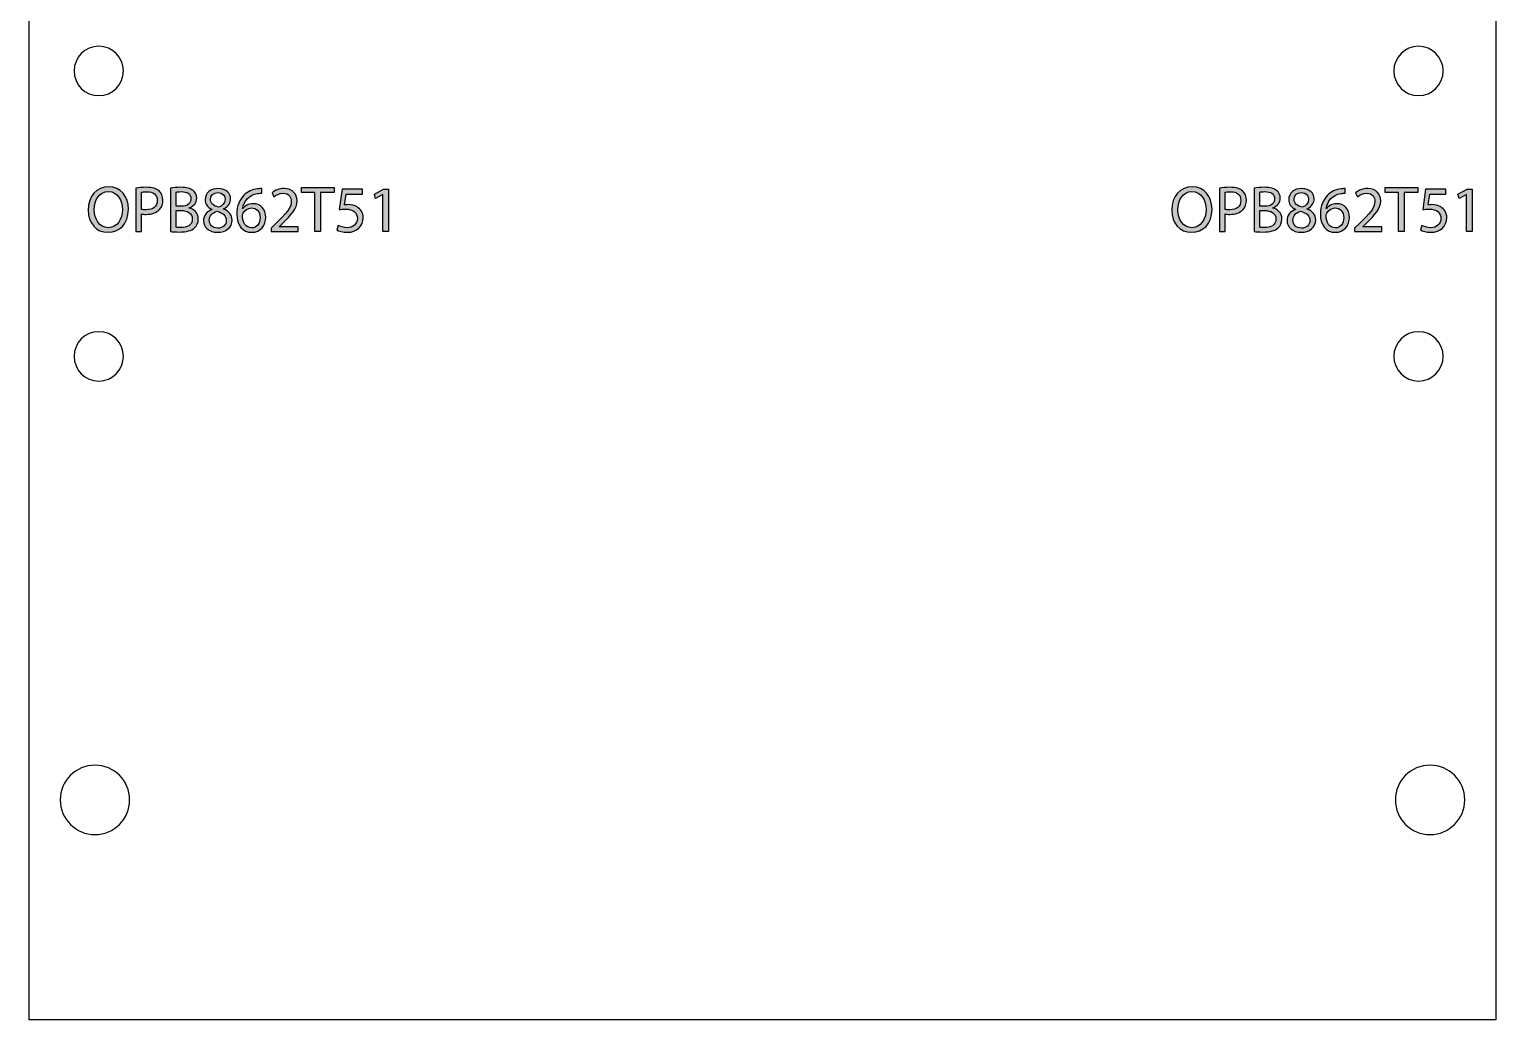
# Model space of a CAD drawing. Extents: x 12 to 107, y -125 to -15.
# Drawn here: x 11.6 to 106.6, y -124.8 to -60.6 of the extents above; entities that cross this region are included whole.
import ezdxf

# ---------------------------------------------------------------- set-up
doc = ezdxf.new("R2010")
doc.units = 0
doc.header["$MEASUREMENT"] = 0
doc.layers.add('LAYER_1', color=7, linetype='CONTINUOUS')

# ---------------------------------------------------------------- blocks, each defined once
blk = doc.blocks.new('BLOCK_3')
at = {"layer": 'LAYER_1', "color": 250}
for points in [[(17.742, -63.317), (17.742, -64.2), (17.025, -64.917), (16.142, -64.917), (15.258, -64.917), (14.542, -64.2), (14.542, -63.317), (14.542, -62.433), (15.258, -61.717), (16.142, -61.717), (17.025, -61.717), (17.742, -62.433), (17.742, -63.317)], [(17.742, -81.817), (17.742, -82.7), (17.025, -83.417), (16.142, -83.417), (15.258, -83.417), (14.542, -82.7), (14.542, -81.817), (14.542, -80.933), (15.258, -80.217), (16.142, -80.217), (17.025, -80.217), (17.742, -80.933), (17.742, -81.817)]]:
    blk.add_open_spline(points, degree=3, knots=[0, 0, 0, 0, 1, 1, 1, 2, 2, 2, 3, 3, 3, 4, 4, 4, 4], dxfattribs=at)
blk = doc.blocks.new('BLOCK_4')
at = {"layer": 'LAYER_1', "color": 250}
for points in [[(103.242, -63.317), (103.242, -64.2), (102.525, -64.917), (101.642, -64.917), (100.758, -64.917), (100.042, -64.2), (100.042, -63.317), (100.042, -62.433), (100.758, -61.717), (101.642, -61.717), (102.525, -61.717), (103.242, -62.433), (103.242, -63.317)], [(103.242, -81.817), (103.242, -82.7), (102.525, -83.417), (101.642, -83.417), (100.758, -83.417), (100.042, -82.7), (100.042, -81.817), (100.042, -80.933), (100.758, -80.217), (101.642, -80.217), (102.525, -80.217), (103.242, -80.933), (103.242, -81.817)]]:
    blk.add_open_spline(points, degree=3, knots=[0, 0, 0, 0, 1, 1, 1, 2, 2, 2, 3, 3, 3, 4, 4, 4, 4], dxfattribs=at)
blk = doc.blocks.new('BLOCK_6')
at = {"layer": 'LAYER_1'}
h = blk.add_hatch(color=250, dxfattribs=at)
h.dxf.hatch_style = 2
edge = h.paths.add_edge_path()
edge.add_spline(control_points=[(18.061, -72.275), (18.061, -73.257), (17.464, -73.777), (16.737, -73.777), (15.984, -73.777), (15.455, -73.193), (15.455, -72.33), (15.455, -71.424), (16.017, -70.833), (16.779, -70.833), (17.558, -70.833), (18.061, -71.429), (18.061, -72.275)], knot_values=[0, 0, 0, 0, 1, 1, 1, 2, 2, 2, 3, 3, 3, 4, 4, 4, 4], degree=3, periodic=1)
edge = h.paths.add_edge_path()
edge.add_spline(control_points=[(15.848, -72.322), (15.848, -72.931), (16.178, -73.477), (16.758, -73.477), (17.342, -73.477), (17.672, -72.94), (17.672, -72.292), (17.672, -71.725), (17.376, -71.133), (16.762, -71.133), (16.153, -71.133), (15.848, -71.695), (15.848, -72.322)], knot_values=[0, 0, 0, 0, 1, 1, 1, 2, 2, 2, 3, 3, 3, 4, 4, 4, 4], degree=3, periodic=1)
h = blk.add_hatch(color=250, dxfattribs=at)
h.dxf.hatch_style = 2
edge = h.paths.add_edge_path()
edge.add_spline(control_points=[(18.541, -70.913), (18.718, -70.883), (18.951, -70.858), (19.247, -70.858), (19.611, -70.858), (19.878, -70.942), (20.047, -71.095), (20.204, -71.23), (20.297, -71.438), (20.297, -71.691), (20.297, -71.949), (20.22, -72.152), (20.077, -72.301), (19.882, -72.508), (19.565, -72.614), (19.205, -72.614), (19.095, -72.614), (18.994, -72.61), (18.909, -72.588), (18.909, -72.588), (18.909, -73.731), (18.909, -73.731), (18.909, -73.731), (18.541, -73.731), (18.541, -73.731), (18.541, -73.731), (18.541, -70.913), (18.541, -70.913)], knot_values=[0, 0, 0, 0, 1, 1, 1, 2, 2, 2, 3, 3, 3, 4, 4, 4, 5, 5, 5, 6, 6, 6, 7, 7, 7, 8, 8, 8, 9, 9, 9, 9], degree=3, periodic=1)
edge = h.paths.add_edge_path()
edge.add_spline(control_points=[(18.909, -72.288), (18.989, -72.309), (19.091, -72.317), (19.213, -72.317), (19.658, -72.317), (19.929, -72.102), (19.929, -71.708), (19.929, -71.331), (19.662, -71.15), (19.256, -71.15), (19.095, -71.15), (18.972, -71.163), (18.909, -71.179), (18.909, -71.179), (18.909, -72.288), (18.909, -72.288)], knot_values=[0, 0, 0, 0, 1, 1, 1, 2, 2, 2, 3, 3, 3, 4, 4, 4, 5, 5, 5, 5], degree=3, periodic=1)
h = blk.add_hatch(color=250, dxfattribs=at)
h.dxf.hatch_style = 2
edge = h.paths.add_edge_path()
edge.add_spline(control_points=[(20.793, -70.917), (20.954, -70.883), (21.208, -70.858), (21.466, -70.858), (21.834, -70.858), (22.071, -70.921), (22.248, -71.065), (22.396, -71.175), (22.485, -71.345), (22.485, -71.568), (22.485, -71.843), (22.303, -72.085), (22.003, -72.195), (22.003, -72.195), (22.003, -72.203), (22.003, -72.203), (22.274, -72.271), (22.591, -72.495), (22.591, -72.918), (22.591, -73.164), (22.494, -73.35), (22.35, -73.489), (22.151, -73.671), (21.83, -73.756), (21.364, -73.756), (21.11, -73.756), (20.916, -73.739), (20.793, -73.722), (20.793, -73.722), (20.793, -70.917), (20.793, -70.917)], knot_values=[0, 0, 0, 0, 1, 1, 1, 2, 2, 2, 3, 3, 3, 4, 4, 4, 5, 5, 5, 6, 6, 6, 7, 7, 7, 8, 8, 8, 9, 9, 9, 10, 10, 10, 10], degree=3, periodic=1)
edge = h.paths.add_edge_path()
edge.add_spline(control_points=[(21.161, -72.085), (21.161, -72.085), (21.495, -72.085), (21.495, -72.085), (21.884, -72.085), (22.113, -71.882), (22.113, -71.607), (22.113, -71.272), (21.859, -71.141), (21.487, -71.141), (21.318, -71.141), (21.22, -71.154), (21.161, -71.167), (21.161, -71.167), (21.161, -72.085), (21.161, -72.085)], knot_values=[0, 0, 0, 0, 1, 1, 1, 2, 2, 2, 3, 3, 3, 4, 4, 4, 5, 5, 5, 5], degree=3, periodic=1)
edge = h.paths.add_edge_path()
edge.add_spline(control_points=[(21.161, -73.452), (21.233, -73.464), (21.339, -73.468), (21.47, -73.468), (21.851, -73.468), (22.202, -73.329), (22.202, -72.914), (22.202, -72.525), (21.868, -72.364), (21.466, -72.364), (21.466, -72.364), (21.161, -72.364), (21.161, -72.364), (21.161, -72.364), (21.161, -73.452), (21.161, -73.452)], knot_values=[0, 0, 0, 0, 1, 1, 1, 2, 2, 2, 3, 3, 3, 4, 4, 4, 5, 5, 5, 5], degree=3, periodic=1)
h = blk.add_hatch(color=250, dxfattribs=at)
h.dxf.hatch_style = 2
edge = h.paths.add_edge_path()
edge.add_spline(control_points=[(22.922, -73.033), (22.922, -72.685), (23.13, -72.44), (23.468, -72.296), (23.468, -72.296), (23.464, -72.284), (23.464, -72.284), (23.159, -72.14), (23.028, -71.903), (23.028, -71.666), (23.028, -71.23), (23.396, -70.934), (23.878, -70.934), (24.412, -70.934), (24.678, -71.268), (24.678, -71.611), (24.678, -71.843), (24.564, -72.093), (24.225, -72.254), (24.225, -72.254), (24.225, -72.266), (24.225, -72.266), (24.568, -72.402), (24.78, -72.643), (24.78, -72.978), (24.78, -73.456), (24.369, -73.777), (23.845, -73.777), (23.269, -73.777), (22.922, -73.434), (22.922, -73.033)], knot_values=[0, 0, 0, 0, 1, 1, 1, 2, 2, 2, 3, 3, 3, 4, 4, 4, 5, 5, 5, 6, 6, 6, 7, 7, 7, 8, 8, 8, 9, 9, 9, 10, 10, 10, 10], degree=3, periodic=1)
edge = h.paths.add_edge_path()
edge.add_spline(control_points=[(24.403, -73.015), (24.403, -72.681), (24.17, -72.521), (23.798, -72.415), (23.477, -72.508), (23.303, -72.719), (23.303, -72.982), (23.29, -73.261), (23.502, -73.506), (23.853, -73.506), (24.187, -73.506), (24.403, -73.299), (24.403, -73.015)], knot_values=[0, 0, 0, 0, 1, 1, 1, 2, 2, 2, 3, 3, 3, 4, 4, 4, 4], degree=3, periodic=1)
edge = h.paths.add_edge_path()
edge.add_spline(control_points=[(23.379, -71.64), (23.379, -71.916), (23.587, -72.064), (23.904, -72.148), (24.141, -72.068), (24.323, -71.899), (24.323, -71.649), (24.323, -71.429), (24.192, -71.201), (23.857, -71.201), (23.548, -71.201), (23.379, -71.404), (23.379, -71.64)], knot_values=[0, 0, 0, 0, 1, 1, 1, 2, 2, 2, 3, 3, 3, 4, 4, 4, 4], degree=3, periodic=1)
h = blk.add_hatch(color=250, dxfattribs=at)
h.dxf.hatch_style = 2
edge = h.paths.add_edge_path()
edge.add_spline(control_points=[(26.697, -71.243), (26.621, -71.238), (26.524, -71.243), (26.418, -71.26), (25.834, -71.357), (25.525, -71.784), (25.462, -72.237), (25.462, -72.237), (25.475, -72.237), (25.475, -72.237), (25.606, -72.064), (25.834, -71.92), (26.139, -71.92), (26.625, -71.92), (26.968, -72.271), (26.968, -72.808), (26.968, -73.312), (26.625, -73.777), (26.054, -73.777), (25.466, -73.777), (25.081, -73.32), (25.081, -72.605), (25.081, -72.064), (25.276, -71.636), (25.547, -71.366), (25.775, -71.141), (26.08, -71.001), (26.427, -70.959), (26.537, -70.942), (26.63, -70.938), (26.697, -70.938), (26.697, -70.938), (26.697, -71.243), (26.697, -71.243)], knot_values=[0, 0, 0, 0, 1, 1, 1, 2, 2, 2, 3, 3, 3, 4, 4, 4, 5, 5, 5, 6, 6, 6, 7, 7, 7, 8, 8, 8, 9, 9, 9, 10, 10, 10, 11, 11, 11, 11], degree=3, periodic=1)
edge = h.paths.add_edge_path()
edge.add_spline(control_points=[(26.592, -72.829), (26.592, -72.436), (26.367, -72.199), (26.025, -72.199), (25.801, -72.199), (25.593, -72.339), (25.492, -72.537), (25.466, -72.58), (25.449, -72.635), (25.449, -72.703), (25.458, -73.155), (25.665, -73.489), (26.054, -73.489), (26.376, -73.489), (26.592, -73.223), (26.592, -72.829)], knot_values=[0, 0, 0, 0, 1, 1, 1, 2, 2, 2, 3, 3, 3, 4, 4, 4, 5, 5, 5, 5], degree=3, periodic=1)
h = blk.add_hatch(color=250, dxfattribs=at)
h.dxf.hatch_style = 2
edge = h.paths.add_edge_path()
edge.add_spline(control_points=[(27.299, -73.731), (27.299, -73.731), (27.299, -73.502), (27.299, -73.502), (27.299, -73.502), (27.591, -73.219), (27.591, -73.219), (28.294, -72.55), (28.611, -72.195), (28.615, -71.78), (28.615, -71.501), (28.48, -71.243), (28.069, -71.243), (27.82, -71.243), (27.612, -71.37), (27.486, -71.475), (27.486, -71.475), (27.367, -71.213), (27.367, -71.213), (27.558, -71.052), (27.828, -70.934), (28.146, -70.934), (28.738, -70.934), (28.988, -71.34), (28.988, -71.734), (28.988, -72.241), (28.619, -72.652), (28.04, -73.21), (28.04, -73.21), (27.82, -73.413), (27.82, -73.413), (27.82, -73.413), (27.82, -73.422), (27.82, -73.422), (27.82, -73.422), (29.055, -73.422), (29.055, -73.422), (29.055, -73.422), (29.055, -73.731), (29.055, -73.731), (29.055, -73.731), (27.299, -73.731), (27.299, -73.731)], knot_values=[0, 0, 0, 0, 1, 1, 1, 2, 2, 2, 3, 3, 3, 4, 4, 4, 5, 5, 5, 6, 6, 6, 7, 7, 7, 8, 8, 8, 9, 9, 9, 10, 10, 10, 11, 11, 11, 12, 12, 12, 13, 13, 13, 14, 14, 14, 14], degree=3, periodic=1)
h = blk.add_hatch(color=250, dxfattribs=at)
h.dxf.hatch_style = 2
h.paths.add_polyline_path([(30.144, -71.192), (29.276, -71.192), (29.276, -70.879), (31.388, -70.879), (31.388, -71.192), (30.516, -71.192), (30.516, -73.731), (30.144, -73.731)])
h = blk.add_hatch(color=250, dxfattribs=at)
h.dxf.hatch_style = 2
edge = h.paths.add_edge_path()
edge.add_spline(control_points=[(33.217, -71.294), (33.217, -71.294), (32.167, -71.294), (32.167, -71.294), (32.167, -71.294), (32.062, -72), (32.062, -72), (32.125, -71.992), (32.184, -71.983), (32.286, -71.983), (32.497, -71.983), (32.709, -72.03), (32.878, -72.131), (33.094, -72.254), (33.272, -72.491), (33.272, -72.838), (33.272, -73.375), (32.844, -73.777), (32.248, -73.777), (31.947, -73.777), (31.694, -73.693), (31.562, -73.608), (31.562, -73.608), (31.655, -73.324), (31.655, -73.324), (31.77, -73.392), (31.994, -73.477), (32.244, -73.477), (32.595, -73.477), (32.895, -73.248), (32.895, -72.88), (32.891, -72.525), (32.654, -72.271), (32.104, -72.271), (31.947, -72.271), (31.825, -72.288), (31.723, -72.301), (31.723, -72.301), (31.901, -70.98), (31.901, -70.98), (31.901, -70.98), (33.217, -70.98), (33.217, -70.98), (33.217, -70.98), (33.217, -71.294), (33.217, -71.294)], knot_values=[0, 0, 0, 0, 1, 1, 1, 2, 2, 2, 3, 3, 3, 4, 4, 4, 5, 5, 5, 6, 6, 6, 7, 7, 7, 8, 8, 8, 9, 9, 9, 10, 10, 10, 11, 11, 11, 12, 12, 12, 13, 13, 13, 14, 14, 14, 15, 15, 15, 15], degree=3, periodic=1)
h = blk.add_hatch(color=250, dxfattribs=at)
h.dxf.hatch_style = 2
h.paths.add_polyline_path([(34.555, -71.327), (34.546, -71.327), (34.068, -71.586), (33.996, -71.302), (34.597, -70.98), (34.915, -70.98), (34.915, -73.731), (34.555, -73.731)])
for points in [[(30.144, -71.192), (29.276, -71.192), (29.276, -70.879), (31.388, -70.879), (31.388, -71.192), (30.516, -71.192), (30.516, -73.731), (30.144, -73.731), (30.144, -71.192)], [(34.555, -71.327), (34.546, -71.327), (34.068, -71.586), (33.996, -71.302), (34.597, -70.98), (34.915, -70.98), (34.915, -73.731), (34.555, -73.731), (34.555, -71.327)]]:
    blk.add_lwpolyline(points, dxfattribs=at)
for points, knots in [([(18.061, -72.275), (18.061, -73.257), (17.464, -73.777), (16.737, -73.777), (15.984, -73.777), (15.455, -73.193), (15.455, -72.33), (15.455, -71.424), (16.017, -70.833), (16.779, -70.833), (17.558, -70.833), (18.061, -71.429), (18.061, -72.275)], [0, 0, 0, 0, 1, 1, 1, 2, 2, 2, 3, 3, 3, 4, 4, 4, 4]), ([(15.848, -72.322), (15.848, -72.931), (16.178, -73.477), (16.758, -73.477), (17.342, -73.477), (17.672, -72.94), (17.672, -72.292), (17.672, -71.725), (17.376, -71.133), (16.762, -71.133), (16.153, -71.133), (15.848, -71.695), (15.848, -72.322)], [0, 0, 0, 0, 1, 1, 1, 2, 2, 2, 3, 3, 3, 4, 4, 4, 4]), ([(18.541, -70.913), (18.718, -70.883), (18.951, -70.858), (19.247, -70.858), (19.611, -70.858), (19.878, -70.942), (20.047, -71.095), (20.204, -71.23), (20.297, -71.438), (20.297, -71.691), (20.297, -71.949), (20.22, -72.152), (20.077, -72.301), (19.882, -72.508), (19.565, -72.614), (19.205, -72.614), (19.095, -72.614), (18.994, -72.61), (18.909, -72.588), (18.909, -72.588), (18.909, -73.731), (18.909, -73.731), (18.909, -73.731), (18.541, -73.731), (18.541, -73.731), (18.541, -73.731), (18.541, -70.913), (18.541, -70.913)], [0, 0, 0, 0, 1, 1, 1, 2, 2, 2, 3, 3, 3, 4, 4, 4, 5, 5, 5, 6, 6, 6, 7, 7, 7, 8, 8, 8, 9, 9, 9, 9]), ([(18.909, -72.288), (18.989, -72.309), (19.091, -72.317), (19.213, -72.317), (19.658, -72.317), (19.929, -72.102), (19.929, -71.708), (19.929, -71.331), (19.662, -71.15), (19.256, -71.15), (19.095, -71.15), (18.972, -71.163), (18.909, -71.179), (18.909, -71.179), (18.909, -72.288), (18.909, -72.288)], [0, 0, 0, 0, 1, 1, 1, 2, 2, 2, 3, 3, 3, 4, 4, 4, 5, 5, 5, 5]), ([(20.793, -70.917), (20.954, -70.883), (21.208, -70.858), (21.466, -70.858), (21.834, -70.858), (22.071, -70.921), (22.248, -71.065), (22.396, -71.175), (22.485, -71.345), (22.485, -71.568), (22.485, -71.843), (22.303, -72.085), (22.003, -72.195), (22.003, -72.195), (22.003, -72.203), (22.003, -72.203), (22.274, -72.271), (22.591, -72.495), (22.591, -72.918), (22.591, -73.164), (22.494, -73.35), (22.35, -73.489), (22.151, -73.671), (21.83, -73.756), (21.364, -73.756), (21.11, -73.756), (20.916, -73.739), (20.793, -73.722), (20.793, -73.722), (20.793, -70.917), (20.793, -70.917)], [0, 0, 0, 0, 1, 1, 1, 2, 2, 2, 3, 3, 3, 4, 4, 4, 5, 5, 5, 6, 6, 6, 7, 7, 7, 8, 8, 8, 9, 9, 9, 10, 10, 10, 10]), ([(21.161, -72.085), (21.161, -72.085), (21.495, -72.085), (21.495, -72.085), (21.884, -72.085), (22.113, -71.882), (22.113, -71.607), (22.113, -71.272), (21.859, -71.141), (21.487, -71.141), (21.318, -71.141), (21.22, -71.154), (21.161, -71.167), (21.161, -71.167), (21.161, -72.085), (21.161, -72.085)], [0, 0, 0, 0, 1, 1, 1, 2, 2, 2, 3, 3, 3, 4, 4, 4, 5, 5, 5, 5]), ([(22.922, -73.033), (22.922, -72.685), (23.13, -72.44), (23.468, -72.296), (23.468, -72.296), (23.464, -72.284), (23.464, -72.284), (23.159, -72.14), (23.028, -71.903), (23.028, -71.666), (23.028, -71.23), (23.396, -70.934), (23.878, -70.934), (24.412, -70.934), (24.678, -71.268), (24.678, -71.611), (24.678, -71.843), (24.564, -72.093), (24.225, -72.254), (24.225, -72.254), (24.225, -72.266), (24.225, -72.266), (24.568, -72.402), (24.78, -72.643), (24.78, -72.978), (24.78, -73.456), (24.369, -73.777), (23.845, -73.777), (23.269, -73.777), (22.922, -73.434), (22.922, -73.033)], [0, 0, 0, 0, 1, 1, 1, 2, 2, 2, 3, 3, 3, 4, 4, 4, 5, 5, 5, 6, 6, 6, 7, 7, 7, 8, 8, 8, 9, 9, 9, 10, 10, 10, 10]), ([(23.379, -71.64), (23.379, -71.916), (23.587, -72.064), (23.904, -72.148), (24.141, -72.068), (24.323, -71.899), (24.323, -71.649), (24.323, -71.429), (24.192, -71.201), (23.857, -71.201), (23.548, -71.201), (23.379, -71.404), (23.379, -71.64)], [0, 0, 0, 0, 1, 1, 1, 2, 2, 2, 3, 3, 3, 4, 4, 4, 4]), ([(26.697, -71.243), (26.621, -71.238), (26.524, -71.243), (26.418, -71.26), (25.834, -71.357), (25.525, -71.784), (25.462, -72.237), (25.462, -72.237), (25.475, -72.237), (25.475, -72.237), (25.606, -72.064), (25.834, -71.92), (26.139, -71.92), (26.625, -71.92), (26.968, -72.271), (26.968, -72.808), (26.968, -73.312), (26.625, -73.777), (26.054, -73.777), (25.466, -73.777), (25.081, -73.32), (25.081, -72.605), (25.081, -72.064), (25.276, -71.636), (25.547, -71.366), (25.775, -71.141), (26.08, -71.001), (26.427, -70.959), (26.537, -70.942), (26.63, -70.938), (26.697, -70.938), (26.697, -70.938), (26.697, -71.243), (26.697, -71.243)], [0, 0, 0, 0, 1, 1, 1, 2, 2, 2, 3, 3, 3, 4, 4, 4, 5, 5, 5, 6, 6, 6, 7, 7, 7, 8, 8, 8, 9, 9, 9, 10, 10, 10, 11, 11, 11, 11]), ([(27.299, -73.731), (27.299, -73.731), (27.299, -73.502), (27.299, -73.502), (27.299, -73.502), (27.591, -73.219), (27.591, -73.219), (28.294, -72.55), (28.611, -72.195), (28.615, -71.78), (28.615, -71.501), (28.48, -71.243), (28.069, -71.243), (27.82, -71.243), (27.612, -71.37), (27.486, -71.475), (27.486, -71.475), (27.367, -71.213), (27.367, -71.213), (27.558, -71.052), (27.828, -70.934), (28.146, -70.934), (28.738, -70.934), (28.988, -71.34), (28.988, -71.734), (28.988, -72.241), (28.619, -72.652), (28.04, -73.21), (28.04, -73.21), (27.82, -73.413), (27.82, -73.413), (27.82, -73.413), (27.82, -73.422), (27.82, -73.422), (27.82, -73.422), (29.055, -73.422), (29.055, -73.422), (29.055, -73.422), (29.055, -73.731), (29.055, -73.731), (29.055, -73.731), (27.299, -73.731), (27.299, -73.731)], [0, 0, 0, 0, 1, 1, 1, 2, 2, 2, 3, 3, 3, 4, 4, 4, 5, 5, 5, 6, 6, 6, 7, 7, 7, 8, 8, 8, 9, 9, 9, 10, 10, 10, 11, 11, 11, 12, 12, 12, 13, 13, 13, 14, 14, 14, 14]), ([(33.217, -71.294), (33.217, -71.294), (32.167, -71.294), (32.167, -71.294), (32.167, -71.294), (32.062, -72), (32.062, -72), (32.125, -71.992), (32.184, -71.983), (32.286, -71.983), (32.497, -71.983), (32.709, -72.03), (32.878, -72.131), (33.094, -72.254), (33.272, -72.491), (33.272, -72.838), (33.272, -73.375), (32.844, -73.777), (32.248, -73.777), (31.947, -73.777), (31.694, -73.693), (31.562, -73.608), (31.562, -73.608), (31.655, -73.324), (31.655, -73.324), (31.77, -73.392), (31.994, -73.477), (32.244, -73.477), (32.595, -73.477), (32.895, -73.248), (32.895, -72.88), (32.891, -72.525), (32.654, -72.271), (32.104, -72.271), (31.947, -72.271), (31.825, -72.288), (31.723, -72.301), (31.723, -72.301), (31.901, -70.98), (31.901, -70.98), (31.901, -70.98), (33.217, -70.98), (33.217, -70.98), (33.217, -70.98), (33.217, -71.294), (33.217, -71.294)], [0, 0, 0, 0, 1, 1, 1, 2, 2, 2, 3, 3, 3, 4, 4, 4, 5, 5, 5, 6, 6, 6, 7, 7, 7, 8, 8, 8, 9, 9, 9, 10, 10, 10, 11, 11, 11, 12, 12, 12, 13, 13, 13, 14, 14, 14, 15, 15, 15, 15]), ([(26.592, -72.829), (26.592, -72.436), (26.367, -72.199), (26.025, -72.199), (25.801, -72.199), (25.593, -72.339), (25.492, -72.537), (25.466, -72.58), (25.449, -72.635), (25.449, -72.703), (25.458, -73.155), (25.665, -73.489), (26.054, -73.489), (26.376, -73.489), (26.592, -73.223), (26.592, -72.829)], [0, 0, 0, 0, 1, 1, 1, 2, 2, 2, 3, 3, 3, 4, 4, 4, 5, 5, 5, 5]), ([(21.161, -73.452), (21.233, -73.464), (21.339, -73.468), (21.47, -73.468), (21.851, -73.468), (22.202, -73.329), (22.202, -72.914), (22.202, -72.525), (21.868, -72.364), (21.466, -72.364), (21.466, -72.364), (21.161, -72.364), (21.161, -72.364), (21.161, -72.364), (21.161, -73.452), (21.161, -73.452)], [0, 0, 0, 0, 1, 1, 1, 2, 2, 2, 3, 3, 3, 4, 4, 4, 5, 5, 5, 5]), ([(24.403, -73.015), (24.403, -72.681), (24.17, -72.521), (23.798, -72.415), (23.477, -72.508), (23.303, -72.719), (23.303, -72.982), (23.29, -73.261), (23.502, -73.506), (23.853, -73.506), (24.187, -73.506), (24.403, -73.299), (24.403, -73.015)], [0, 0, 0, 0, 1, 1, 1, 2, 2, 2, 3, 3, 3, 4, 4, 4, 4])]:
    blk.add_open_spline(points, degree=3, knots=knots, dxfattribs=at)
blk = doc.blocks.new('BLOCK_7')
at = {"layer": 'LAYER_1'}
h = blk.add_hatch(color=250, dxfattribs=at)
h.dxf.hatch_style = 2
edge = h.paths.add_edge_path()
edge.add_spline(control_points=[(88.264, -72.275), (88.264, -73.257), (87.667, -73.777), (86.94, -73.777), (86.187, -73.777), (85.658, -73.193), (85.658, -72.33), (85.658, -71.424), (86.22, -70.833), (86.982, -70.833), (87.76, -70.833), (88.264, -71.429), (88.264, -72.275)], knot_values=[0, 0, 0, 0, 1, 1, 1, 2, 2, 2, 3, 3, 3, 4, 4, 4, 4], degree=3, periodic=1)
edge = h.paths.add_edge_path()
edge.add_spline(control_points=[(86.051, -72.322), (86.051, -72.931), (86.381, -73.477), (86.961, -73.477), (87.545, -73.477), (87.875, -72.94), (87.875, -72.292), (87.875, -71.725), (87.579, -71.133), (86.965, -71.133), (86.356, -71.133), (86.051, -71.695), (86.051, -72.322)], knot_values=[0, 0, 0, 0, 1, 1, 1, 2, 2, 2, 3, 3, 3, 4, 4, 4, 4], degree=3, periodic=1)
h = blk.add_hatch(color=250, dxfattribs=at)
h.dxf.hatch_style = 2
edge = h.paths.add_edge_path()
edge.add_spline(control_points=[(88.744, -70.913), (88.921, -70.883), (89.154, -70.858), (89.45, -70.858), (89.814, -70.858), (90.081, -70.942), (90.25, -71.095), (90.406, -71.23), (90.499, -71.438), (90.499, -71.691), (90.499, -71.949), (90.423, -72.152), (90.279, -72.301), (90.085, -72.508), (89.768, -72.614), (89.408, -72.614), (89.298, -72.614), (89.196, -72.61), (89.112, -72.588), (89.112, -72.588), (89.112, -73.731), (89.112, -73.731), (89.112, -73.731), (88.744, -73.731), (88.744, -73.731), (88.744, -73.731), (88.744, -70.913), (88.744, -70.913)], knot_values=[0, 0, 0, 0, 1, 1, 1, 2, 2, 2, 3, 3, 3, 4, 4, 4, 5, 5, 5, 6, 6, 6, 7, 7, 7, 8, 8, 8, 9, 9, 9, 9], degree=3, periodic=1)
edge = h.paths.add_edge_path()
edge.add_spline(control_points=[(89.112, -72.288), (89.192, -72.309), (89.293, -72.317), (89.416, -72.317), (89.861, -72.317), (90.131, -72.102), (90.131, -71.708), (90.131, -71.331), (89.865, -71.15), (89.459, -71.15), (89.298, -71.15), (89.175, -71.163), (89.112, -71.179), (89.112, -71.179), (89.112, -72.288), (89.112, -72.288)], knot_values=[0, 0, 0, 0, 1, 1, 1, 2, 2, 2, 3, 3, 3, 4, 4, 4, 5, 5, 5, 5], degree=3, periodic=1)
h = blk.add_hatch(color=250, dxfattribs=at)
h.dxf.hatch_style = 2
edge = h.paths.add_edge_path()
edge.add_spline(control_points=[(90.996, -70.917), (91.157, -70.883), (91.41, -70.858), (91.669, -70.858), (92.036, -70.858), (92.273, -70.921), (92.451, -71.065), (92.599, -71.175), (92.688, -71.345), (92.688, -71.568), (92.688, -71.843), (92.506, -72.085), (92.206, -72.195), (92.206, -72.195), (92.206, -72.203), (92.206, -72.203), (92.477, -72.271), (92.794, -72.495), (92.794, -72.918), (92.794, -73.164), (92.697, -73.35), (92.553, -73.489), (92.354, -73.671), (92.032, -73.756), (91.567, -73.756), (91.313, -73.756), (91.118, -73.739), (90.996, -73.722), (90.996, -73.722), (90.996, -70.917), (90.996, -70.917)], knot_values=[0, 0, 0, 0, 1, 1, 1, 2, 2, 2, 3, 3, 3, 4, 4, 4, 5, 5, 5, 6, 6, 6, 7, 7, 7, 8, 8, 8, 9, 9, 9, 10, 10, 10, 10], degree=3, periodic=1)
edge = h.paths.add_edge_path()
edge.add_spline(control_points=[(91.364, -72.085), (91.364, -72.085), (91.698, -72.085), (91.698, -72.085), (92.087, -72.085), (92.316, -71.882), (92.316, -71.607), (92.316, -71.272), (92.062, -71.141), (91.69, -71.141), (91.52, -71.141), (91.423, -71.154), (91.364, -71.167), (91.364, -71.167), (91.364, -72.085), (91.364, -72.085)], knot_values=[0, 0, 0, 0, 1, 1, 1, 2, 2, 2, 3, 3, 3, 4, 4, 4, 5, 5, 5, 5], degree=3, periodic=1)
edge = h.paths.add_edge_path()
edge.add_spline(control_points=[(91.364, -73.452), (91.436, -73.464), (91.541, -73.468), (91.673, -73.468), (92.053, -73.468), (92.404, -73.329), (92.404, -72.914), (92.404, -72.525), (92.07, -72.364), (91.669, -72.364), (91.669, -72.364), (91.364, -72.364), (91.364, -72.364), (91.364, -72.364), (91.364, -73.452), (91.364, -73.452)], knot_values=[0, 0, 0, 0, 1, 1, 1, 2, 2, 2, 3, 3, 3, 4, 4, 4, 5, 5, 5, 5], degree=3, periodic=1)
h = blk.add_hatch(color=250, dxfattribs=at)
h.dxf.hatch_style = 2
edge = h.paths.add_edge_path()
edge.add_spline(control_points=[(93.125, -73.033), (93.125, -72.685), (93.333, -72.44), (93.671, -72.296), (93.671, -72.296), (93.667, -72.284), (93.667, -72.284), (93.362, -72.14), (93.231, -71.903), (93.231, -71.666), (93.231, -71.23), (93.599, -70.934), (94.081, -70.934), (94.614, -70.934), (94.881, -71.268), (94.881, -71.611), (94.881, -71.843), (94.767, -72.093), (94.428, -72.254), (94.428, -72.254), (94.428, -72.266), (94.428, -72.266), (94.771, -72.402), (94.983, -72.643), (94.983, -72.978), (94.983, -73.456), (94.572, -73.777), (94.047, -73.777), (93.472, -73.777), (93.125, -73.434), (93.125, -73.033)], knot_values=[0, 0, 0, 0, 1, 1, 1, 2, 2, 2, 3, 3, 3, 4, 4, 4, 5, 5, 5, 6, 6, 6, 7, 7, 7, 8, 8, 8, 9, 9, 9, 10, 10, 10, 10], degree=3, periodic=1)
edge = h.paths.add_edge_path()
edge.add_spline(control_points=[(94.606, -73.015), (94.606, -72.681), (94.373, -72.521), (94.001, -72.415), (93.679, -72.508), (93.506, -72.719), (93.506, -72.982), (93.493, -73.261), (93.705, -73.506), (94.056, -73.506), (94.39, -73.506), (94.606, -73.299), (94.606, -73.015)], knot_values=[0, 0, 0, 0, 1, 1, 1, 2, 2, 2, 3, 3, 3, 4, 4, 4, 4], degree=3, periodic=1)
edge = h.paths.add_edge_path()
edge.add_spline(control_points=[(93.582, -71.64), (93.582, -71.916), (93.789, -72.064), (94.107, -72.148), (94.344, -72.068), (94.526, -71.899), (94.526, -71.649), (94.526, -71.429), (94.394, -71.201), (94.06, -71.201), (93.751, -71.201), (93.582, -71.404), (93.582, -71.64)], knot_values=[0, 0, 0, 0, 1, 1, 1, 2, 2, 2, 3, 3, 3, 4, 4, 4, 4], degree=3, periodic=1)
h = blk.add_hatch(color=250, dxfattribs=at)
h.dxf.hatch_style = 2
edge = h.paths.add_edge_path()
edge.add_spline(control_points=[(96.9, -71.243), (96.824, -71.238), (96.727, -71.243), (96.621, -71.26), (96.037, -71.357), (95.728, -71.784), (95.665, -72.237), (95.665, -72.237), (95.677, -72.237), (95.677, -72.237), (95.809, -72.064), (96.037, -71.92), (96.342, -71.92), (96.828, -71.92), (97.171, -72.271), (97.171, -72.808), (97.171, -73.312), (96.828, -73.777), (96.257, -73.777), (95.669, -73.777), (95.284, -73.32), (95.284, -72.605), (95.284, -72.064), (95.479, -71.636), (95.75, -71.366), (95.978, -71.141), (96.283, -71.001), (96.629, -70.959), (96.74, -70.942), (96.833, -70.938), (96.9, -70.938), (96.9, -70.938), (96.9, -71.243), (96.9, -71.243)], knot_values=[0, 0, 0, 0, 1, 1, 1, 2, 2, 2, 3, 3, 3, 4, 4, 4, 5, 5, 5, 6, 6, 6, 7, 7, 7, 8, 8, 8, 9, 9, 9, 10, 10, 10, 11, 11, 11, 11], degree=3, periodic=1)
edge = h.paths.add_edge_path()
edge.add_spline(control_points=[(96.795, -72.829), (96.795, -72.436), (96.57, -72.199), (96.228, -72.199), (96.003, -72.199), (95.796, -72.339), (95.694, -72.537), (95.669, -72.58), (95.652, -72.635), (95.652, -72.703), (95.661, -73.155), (95.868, -73.489), (96.257, -73.489), (96.578, -73.489), (96.795, -73.223), (96.795, -72.829)], knot_values=[0, 0, 0, 0, 1, 1, 1, 2, 2, 2, 3, 3, 3, 4, 4, 4, 5, 5, 5, 5], degree=3, periodic=1)
h = blk.add_hatch(color=250, dxfattribs=at)
h.dxf.hatch_style = 2
edge = h.paths.add_edge_path()
edge.add_spline(control_points=[(97.502, -73.731), (97.502, -73.731), (97.502, -73.502), (97.502, -73.502), (97.502, -73.502), (97.794, -73.219), (97.794, -73.219), (98.496, -72.55), (98.814, -72.195), (98.818, -71.78), (98.818, -71.501), (98.683, -71.243), (98.272, -71.243), (98.023, -71.243), (97.815, -71.37), (97.689, -71.475), (97.689, -71.475), (97.57, -71.213), (97.57, -71.213), (97.76, -71.052), (98.031, -70.934), (98.349, -70.934), (98.941, -70.934), (99.191, -71.34), (99.191, -71.734), (99.191, -72.241), (98.822, -72.652), (98.242, -73.21), (98.242, -73.21), (98.023, -73.413), (98.023, -73.413), (98.023, -73.413), (98.023, -73.422), (98.023, -73.422), (98.023, -73.422), (99.258, -73.422), (99.258, -73.422), (99.258, -73.422), (99.258, -73.731), (99.258, -73.731), (99.258, -73.731), (97.502, -73.731), (97.502, -73.731)], knot_values=[0, 0, 0, 0, 1, 1, 1, 2, 2, 2, 3, 3, 3, 4, 4, 4, 5, 5, 5, 6, 6, 6, 7, 7, 7, 8, 8, 8, 9, 9, 9, 10, 10, 10, 11, 11, 11, 12, 12, 12, 13, 13, 13, 14, 14, 14, 14], degree=3, periodic=1)
h = blk.add_hatch(color=250, dxfattribs=at)
h.dxf.hatch_style = 2
h.paths.add_polyline_path([(100.347, -71.192), (99.479, -71.192), (99.479, -70.879), (101.59, -70.879), (101.59, -71.192), (100.719, -71.192), (100.719, -73.731), (100.347, -73.731)])
h = blk.add_hatch(color=250, dxfattribs=at)
h.dxf.hatch_style = 2
edge = h.paths.add_edge_path()
edge.add_spline(control_points=[(103.42, -71.294), (103.42, -71.294), (102.37, -71.294), (102.37, -71.294), (102.37, -71.294), (102.264, -72), (102.264, -72), (102.328, -71.992), (102.387, -71.983), (102.489, -71.983), (102.7, -71.983), (102.912, -72.03), (103.081, -72.131), (103.297, -72.254), (103.475, -72.491), (103.475, -72.838), (103.475, -73.375), (103.047, -73.777), (102.451, -73.777), (102.15, -73.777), (101.896, -73.693), (101.765, -73.608), (101.765, -73.608), (101.858, -73.324), (101.858, -73.324), (101.972, -73.392), (102.197, -73.477), (102.446, -73.477), (102.798, -73.477), (103.098, -73.248), (103.098, -72.88), (103.094, -72.525), (102.857, -72.271), (102.307, -72.271), (102.15, -72.271), (102.028, -72.288), (101.926, -72.301), (101.926, -72.301), (102.104, -70.98), (102.104, -70.98), (102.104, -70.98), (103.42, -70.98), (103.42, -70.98), (103.42, -70.98), (103.42, -71.294), (103.42, -71.294)], knot_values=[0, 0, 0, 0, 1, 1, 1, 2, 2, 2, 3, 3, 3, 4, 4, 4, 5, 5, 5, 6, 6, 6, 7, 7, 7, 8, 8, 8, 9, 9, 9, 10, 10, 10, 11, 11, 11, 12, 12, 12, 13, 13, 13, 14, 14, 14, 15, 15, 15, 15], degree=3, periodic=1)
h = blk.add_hatch(color=250, dxfattribs=at)
h.dxf.hatch_style = 2
h.paths.add_polyline_path([(104.758, -71.327), (104.749, -71.327), (104.271, -71.586), (104.199, -71.302), (104.8, -70.98), (105.118, -70.98), (105.118, -73.731), (104.758, -73.731)])
for points in [[(100.347, -71.192), (99.479, -71.192), (99.479, -70.879), (101.59, -70.879), (101.59, -71.192), (100.719, -71.192), (100.719, -73.731), (100.347, -73.731), (100.347, -71.192)], [(104.758, -71.327), (104.749, -71.327), (104.271, -71.586), (104.199, -71.302), (104.8, -70.98), (105.118, -70.98), (105.118, -73.731), (104.758, -73.731), (104.758, -71.327)]]:
    blk.add_lwpolyline(points, dxfattribs=at)
for points, knots in [([(88.264, -72.275), (88.264, -73.257), (87.667, -73.777), (86.94, -73.777), (86.187, -73.777), (85.658, -73.193), (85.658, -72.33), (85.658, -71.424), (86.22, -70.833), (86.982, -70.833), (87.76, -70.833), (88.264, -71.429), (88.264, -72.275)], [0, 0, 0, 0, 1, 1, 1, 2, 2, 2, 3, 3, 3, 4, 4, 4, 4]), ([(86.051, -72.322), (86.051, -72.931), (86.381, -73.477), (86.961, -73.477), (87.545, -73.477), (87.875, -72.94), (87.875, -72.292), (87.875, -71.725), (87.579, -71.133), (86.965, -71.133), (86.356, -71.133), (86.051, -71.695), (86.051, -72.322)], [0, 0, 0, 0, 1, 1, 1, 2, 2, 2, 3, 3, 3, 4, 4, 4, 4]), ([(88.744, -70.913), (88.921, -70.883), (89.154, -70.858), (89.45, -70.858), (89.814, -70.858), (90.081, -70.942), (90.25, -71.095), (90.406, -71.23), (90.499, -71.438), (90.499, -71.691), (90.499, -71.949), (90.423, -72.152), (90.279, -72.301), (90.085, -72.508), (89.768, -72.614), (89.408, -72.614), (89.298, -72.614), (89.196, -72.61), (89.112, -72.588), (89.112, -72.588), (89.112, -73.731), (89.112, -73.731), (89.112, -73.731), (88.744, -73.731), (88.744, -73.731), (88.744, -73.731), (88.744, -70.913), (88.744, -70.913)], [0, 0, 0, 0, 1, 1, 1, 2, 2, 2, 3, 3, 3, 4, 4, 4, 5, 5, 5, 6, 6, 6, 7, 7, 7, 8, 8, 8, 9, 9, 9, 9]), ([(89.112, -72.288), (89.192, -72.309), (89.293, -72.317), (89.416, -72.317), (89.861, -72.317), (90.131, -72.102), (90.131, -71.708), (90.131, -71.331), (89.865, -71.15), (89.459, -71.15), (89.298, -71.15), (89.175, -71.163), (89.112, -71.179), (89.112, -71.179), (89.112, -72.288), (89.112, -72.288)], [0, 0, 0, 0, 1, 1, 1, 2, 2, 2, 3, 3, 3, 4, 4, 4, 5, 5, 5, 5]), ([(90.996, -70.917), (91.157, -70.883), (91.41, -70.858), (91.669, -70.858), (92.036, -70.858), (92.273, -70.921), (92.451, -71.065), (92.599, -71.175), (92.688, -71.345), (92.688, -71.568), (92.688, -71.843), (92.506, -72.085), (92.206, -72.195), (92.206, -72.195), (92.206, -72.203), (92.206, -72.203), (92.477, -72.271), (92.794, -72.495), (92.794, -72.918), (92.794, -73.164), (92.697, -73.35), (92.553, -73.489), (92.354, -73.671), (92.032, -73.756), (91.567, -73.756), (91.313, -73.756), (91.118, -73.739), (90.996, -73.722), (90.996, -73.722), (90.996, -70.917), (90.996, -70.917)], [0, 0, 0, 0, 1, 1, 1, 2, 2, 2, 3, 3, 3, 4, 4, 4, 5, 5, 5, 6, 6, 6, 7, 7, 7, 8, 8, 8, 9, 9, 9, 10, 10, 10, 10]), ([(91.364, -72.085), (91.364, -72.085), (91.698, -72.085), (91.698, -72.085), (92.087, -72.085), (92.316, -71.882), (92.316, -71.607), (92.316, -71.272), (92.062, -71.141), (91.69, -71.141), (91.52, -71.141), (91.423, -71.154), (91.364, -71.167), (91.364, -71.167), (91.364, -72.085), (91.364, -72.085)], [0, 0, 0, 0, 1, 1, 1, 2, 2, 2, 3, 3, 3, 4, 4, 4, 5, 5, 5, 5]), ([(93.125, -73.033), (93.125, -72.685), (93.333, -72.44), (93.671, -72.296), (93.671, -72.296), (93.667, -72.284), (93.667, -72.284), (93.362, -72.14), (93.231, -71.903), (93.231, -71.666), (93.231, -71.23), (93.599, -70.934), (94.081, -70.934), (94.614, -70.934), (94.881, -71.268), (94.881, -71.611), (94.881, -71.843), (94.767, -72.093), (94.428, -72.254), (94.428, -72.254), (94.428, -72.266), (94.428, -72.266), (94.771, -72.402), (94.983, -72.643), (94.983, -72.978), (94.983, -73.456), (94.572, -73.777), (94.047, -73.777), (93.472, -73.777), (93.125, -73.434), (93.125, -73.033)], [0, 0, 0, 0, 1, 1, 1, 2, 2, 2, 3, 3, 3, 4, 4, 4, 5, 5, 5, 6, 6, 6, 7, 7, 7, 8, 8, 8, 9, 9, 9, 10, 10, 10, 10]), ([(93.582, -71.64), (93.582, -71.916), (93.789, -72.064), (94.107, -72.148), (94.344, -72.068), (94.526, -71.899), (94.526, -71.649), (94.526, -71.429), (94.394, -71.201), (94.06, -71.201), (93.751, -71.201), (93.582, -71.404), (93.582, -71.64)], [0, 0, 0, 0, 1, 1, 1, 2, 2, 2, 3, 3, 3, 4, 4, 4, 4]), ([(96.9, -71.243), (96.824, -71.238), (96.727, -71.243), (96.621, -71.26), (96.037, -71.357), (95.728, -71.784), (95.665, -72.237), (95.665, -72.237), (95.677, -72.237), (95.677, -72.237), (95.809, -72.064), (96.037, -71.92), (96.342, -71.92), (96.828, -71.92), (97.171, -72.271), (97.171, -72.808), (97.171, -73.312), (96.828, -73.777), (96.257, -73.777), (95.669, -73.777), (95.284, -73.32), (95.284, -72.605), (95.284, -72.064), (95.479, -71.636), (95.75, -71.366), (95.978, -71.141), (96.283, -71.001), (96.629, -70.959), (96.74, -70.942), (96.833, -70.938), (96.9, -70.938), (96.9, -70.938), (96.9, -71.243), (96.9, -71.243)], [0, 0, 0, 0, 1, 1, 1, 2, 2, 2, 3, 3, 3, 4, 4, 4, 5, 5, 5, 6, 6, 6, 7, 7, 7, 8, 8, 8, 9, 9, 9, 10, 10, 10, 11, 11, 11, 11]), ([(97.502, -73.731), (97.502, -73.731), (97.502, -73.502), (97.502, -73.502), (97.502, -73.502), (97.794, -73.219), (97.794, -73.219), (98.496, -72.55), (98.814, -72.195), (98.818, -71.78), (98.818, -71.501), (98.683, -71.243), (98.272, -71.243), (98.023, -71.243), (97.815, -71.37), (97.689, -71.475), (97.689, -71.475), (97.57, -71.213), (97.57, -71.213), (97.76, -71.052), (98.031, -70.934), (98.349, -70.934), (98.941, -70.934), (99.191, -71.34), (99.191, -71.734), (99.191, -72.241), (98.822, -72.652), (98.242, -73.21), (98.242, -73.21), (98.023, -73.413), (98.023, -73.413), (98.023, -73.413), (98.023, -73.422), (98.023, -73.422), (98.023, -73.422), (99.258, -73.422), (99.258, -73.422), (99.258, -73.422), (99.258, -73.731), (99.258, -73.731), (99.258, -73.731), (97.502, -73.731), (97.502, -73.731)], [0, 0, 0, 0, 1, 1, 1, 2, 2, 2, 3, 3, 3, 4, 4, 4, 5, 5, 5, 6, 6, 6, 7, 7, 7, 8, 8, 8, 9, 9, 9, 10, 10, 10, 11, 11, 11, 12, 12, 12, 13, 13, 13, 14, 14, 14, 14]), ([(103.42, -71.294), (103.42, -71.294), (102.37, -71.294), (102.37, -71.294), (102.37, -71.294), (102.264, -72), (102.264, -72), (102.328, -71.992), (102.387, -71.983), (102.489, -71.983), (102.7, -71.983), (102.912, -72.03), (103.081, -72.131), (103.297, -72.254), (103.475, -72.491), (103.475, -72.838), (103.475, -73.375), (103.047, -73.777), (102.451, -73.777), (102.15, -73.777), (101.896, -73.693), (101.765, -73.608), (101.765, -73.608), (101.858, -73.324), (101.858, -73.324), (101.972, -73.392), (102.197, -73.477), (102.446, -73.477), (102.798, -73.477), (103.098, -73.248), (103.098, -72.88), (103.094, -72.525), (102.857, -72.271), (102.307, -72.271), (102.15, -72.271), (102.028, -72.288), (101.926, -72.301), (101.926, -72.301), (102.104, -70.98), (102.104, -70.98), (102.104, -70.98), (103.42, -70.98), (103.42, -70.98), (103.42, -70.98), (103.42, -71.294), (103.42, -71.294)], [0, 0, 0, 0, 1, 1, 1, 2, 2, 2, 3, 3, 3, 4, 4, 4, 5, 5, 5, 6, 6, 6, 7, 7, 7, 8, 8, 8, 9, 9, 9, 10, 10, 10, 11, 11, 11, 12, 12, 12, 13, 13, 13, 14, 14, 14, 15, 15, 15, 15]), ([(96.795, -72.829), (96.795, -72.436), (96.57, -72.199), (96.228, -72.199), (96.003, -72.199), (95.796, -72.339), (95.694, -72.537), (95.669, -72.58), (95.652, -72.635), (95.652, -72.703), (95.661, -73.155), (95.868, -73.489), (96.257, -73.489), (96.578, -73.489), (96.795, -73.223), (96.795, -72.829)], [0, 0, 0, 0, 1, 1, 1, 2, 2, 2, 3, 3, 3, 4, 4, 4, 5, 5, 5, 5]), ([(91.364, -73.452), (91.436, -73.464), (91.541, -73.468), (91.673, -73.468), (92.053, -73.468), (92.404, -73.329), (92.404, -72.914), (92.404, -72.525), (92.07, -72.364), (91.669, -72.364), (91.669, -72.364), (91.364, -72.364), (91.364, -72.364), (91.364, -72.364), (91.364, -73.452), (91.364, -73.452)], [0, 0, 0, 0, 1, 1, 1, 2, 2, 2, 3, 3, 3, 4, 4, 4, 5, 5, 5, 5]), ([(94.606, -73.015), (94.606, -72.681), (94.373, -72.521), (94.001, -72.415), (93.679, -72.508), (93.506, -72.719), (93.506, -72.982), (93.493, -73.261), (93.705, -73.506), (94.056, -73.506), (94.39, -73.506), (94.606, -73.299), (94.606, -73.015)], [0, 0, 0, 0, 1, 1, 1, 2, 2, 2, 3, 3, 3, 4, 4, 4, 4])]:
    blk.add_open_spline(points, degree=3, knots=knots, dxfattribs=at)

msp = doc.modelspace()

# ---------------------------------------------------------------- linework, layer by layer
at = {"layer": 'LAYER_1', "color": 250}
msp.add_lwpolyline([(106.642, -124.817), (11.642, -124.817), (11.642, -14.817), (106.642, -14.817), (106.642, -124.817)], dxfattribs=at)
for points in [[(18.142, -110.567), (18.142, -111.809), (17.135, -112.817), (15.892, -112.817), (14.649, -112.817), (13.642, -111.809), (13.642, -110.567), (13.642, -109.324), (14.649, -108.317), (15.892, -108.317), (17.135, -108.317), (18.142, -109.324), (18.142, -110.567)], [(104.642, -110.567), (104.642, -111.809), (103.635, -112.817), (102.392, -112.817), (101.149, -112.817), (100.141, -111.809), (100.141, -110.567), (100.141, -109.324), (101.149, -108.317), (102.392, -108.317), (103.635, -108.317), (104.642, -109.324), (104.642, -110.567)]]:
    msp.add_open_spline(points, degree=3, knots=[0, 0, 0, 0, 1, 1, 1, 2, 2, 2, 3, 3, 3, 4, 4, 4, 4], dxfattribs=at)

# ---------------------------------------------------------------- block references
at = {"layer": 'LAYER_1'}
for name in ['BLOCK_3', 'BLOCK_4', 'BLOCK_6', 'BLOCK_7']:
    msp.add_blockref(name, (0, 0), dxfattribs=at)

doc.saveas('drawing.dxf')
